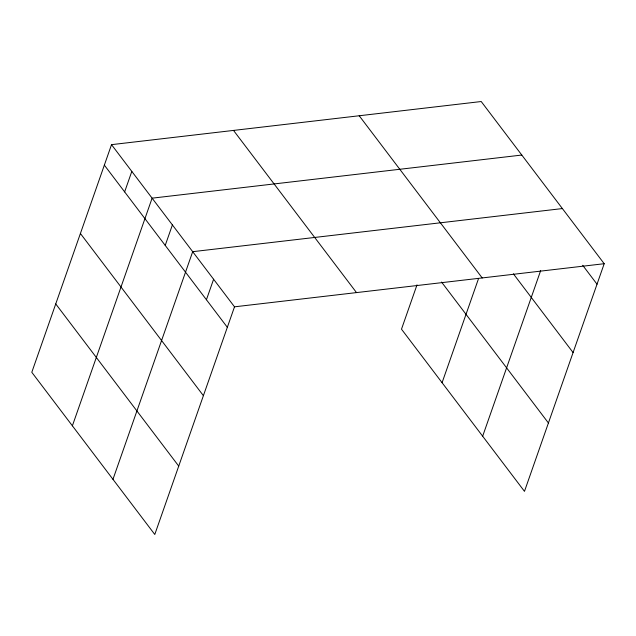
<?xml version="1.0" encoding="UTF-8"?>
<svg xmlns="http://www.w3.org/2000/svg" width="636" height="636" viewBox="0 0 636 636"><rect width="100%" height="100%" fill="white"/><g stroke="black" fill="none" stroke-linecap="round" stroke-linejoin="round"><path stroke-width="0.95" d="M111.523 144.65L31.8 372.291L154.786 534.471L234.509 306.822L111.523 144.65L481.214 101.529L604.2 263.709L524.477 491.35L401.491 329.178L417.017 284.833M124.64 191.889L131.811 171.41M72.385 425.81L152.107 198.17L521.798 155.049M165.225 245.409L172.396 224.929M112.969 479.329L192.692 251.681L562.383 208.568M206.43 299.739L213.601 279.252M442.076 382.697L478.352 279.117M482.66 436.209L540.656 270.626M234.509 306.822L604.2 263.709M582.687 265.291L597.029 284.197M513.363 273.806L573.084 352.559M359.213 115.76L482.199 277.94M441.551 282.058L548.423 422.988M233.515 130.42L356.51 292.6M104.344 165.129L227.338 327.309M80.406 233.492L203.393 395.672M55.737 303.929L178.732 466.108"/></g></svg>
